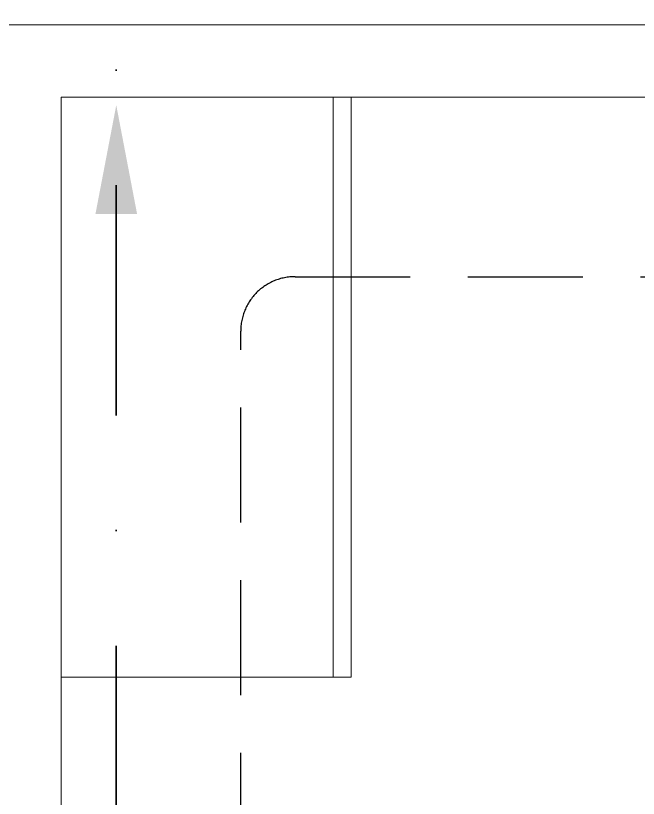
# Model space of a CAD drawing. Header units: inches. Extents: x -12418 to 57169, y -29325 to 19878.
# Drawn here: x 41736 to 42595, y -3814 to -2735 of the extents above; entities that cross this region are included whole.
import ezdxf

# ---------------------------------------------------------------- set-up
doc = ezdxf.new("R2010")
doc.units = ezdxf.units.IN
doc.header["$LTSCALE"] = 25
doc.header["$MEASUREMENT"] = 0
doc.linetypes.add('DASHDOT', pattern=[25.4, 12.7, -6.35, 0, -6.35])
doc.linetypes.add('HIDDEN', pattern=[9.525, 6.35, -3.175])
doc.layers.get('0').update_dxf_attribs({"color": 8})
for name, color, linetype, lineweight in [('00-Ground Floor$0$LOADING', 253, 'Continuous', 5), ('00-Ground Floor$0$Walls', 251, 'Continuous', 5), ('E-LITE-CLNG-CNDT', 6, 'DASHDOT', 35), ('E-POWR-CLNG-CNDT', 6, 'DASHDOT', 35), ('E-POWR-FLOR-CNDT', 6, 'HIDDEN', 25), ('E-POWR-FLOR-CNDT @ 100', 6, 'HIDDEN', 25)]:
    doc.layers.add(name, color=color, linetype=linetype, lineweight=lineweight)

# ---------------------------------------------------------------- blocks, each defined once
blk = doc.blocks.new('00-Ground Floor$0$GF21027-P')
at = {"layer": '00-Ground Floor$0$LOADING'}
for p, q in [((0.4, 0.4), (-0.4, 0.4)), ((-0.4, 0.4), (-0.4, 0)), ((0.4, 0), (0.4, 0.4)), ((-0.4, 0.025), (0.4, 0.025)), ((-0.4, 0), (0.4, 0))]:
    blk.add_line(p, q, dxfattribs=at)
blk = doc.blocks.new('00-Ground Floor')
at = {"layer": '00-Ground Floor$0$Walls'}
for p, q in [((37849.5, -2747.4, 0), (49047.9, -2747.4, 0)), ((41799, -2847.4, 0), (41799, -6847.4)), ((41799, -2847.4, 0), (45182.9, -2847.4, 0))]:
    blk.add_line(p, q, dxfattribs=at)
at = {"layer": '00-Ground Floor$0$LOADING', "color": 1, "xscale": 1000, "yscale": 1000, "zscale": 1000, "rotation": 90.00000002091177}
blk.add_blockref('00-Ground Floor$0$GF21027-P', (42199, -3247.4, 0), dxfattribs=at)
blk = doc.blocks.new('*U29')
blk.add_hatch(color=256).paths.add_polyline_path([(-0.287, 0), (0, -1.5), (0.287, 0)])

msp = doc.modelspace()

# ---------------------------------------------------------------- linework, layer by layer
at = {"layer": 'E-POWR-CLNG-CNDT', "elevation": 0}
msp.add_lwpolyline([(41752.6, -4390.9), (41752.6, -4176.6, -0.129566), (41762.4, -4139.6), (41865.1, -3958.2, 0.129566), (41874.9, -3921.3), (41874.9, -1197.4)], format="xyb", dxfattribs=at)
at = {"layer": 'E-POWR-FLOR-CNDT'}
msp.add_lwpolyline([(41922.8, -4272.1), (42046.5, -4148.4), (42046.5, -3169.9, -0.414214), (42121.5, -3094.9), (42743.1, -3094.9), (42866.9, -2971.2)], format="xyb", dxfattribs=at)

# ---------------------------------------------------------------- block references
at = {"layer": 'E-LITE-CLNG-CNDT'}
msp.add_blockref('00-Ground Floor', (0, 0), dxfattribs=at)
at = {"layer": 'E-POWR-FLOR-CNDT @ 100', "xscale": 100, "yscale": 100, "zscale": 100, "rotation": 180}
msp.add_blockref('*U29', (41874.9, -3008.4, 0), dxfattribs=at)

doc.saveas('drawing.dxf')
